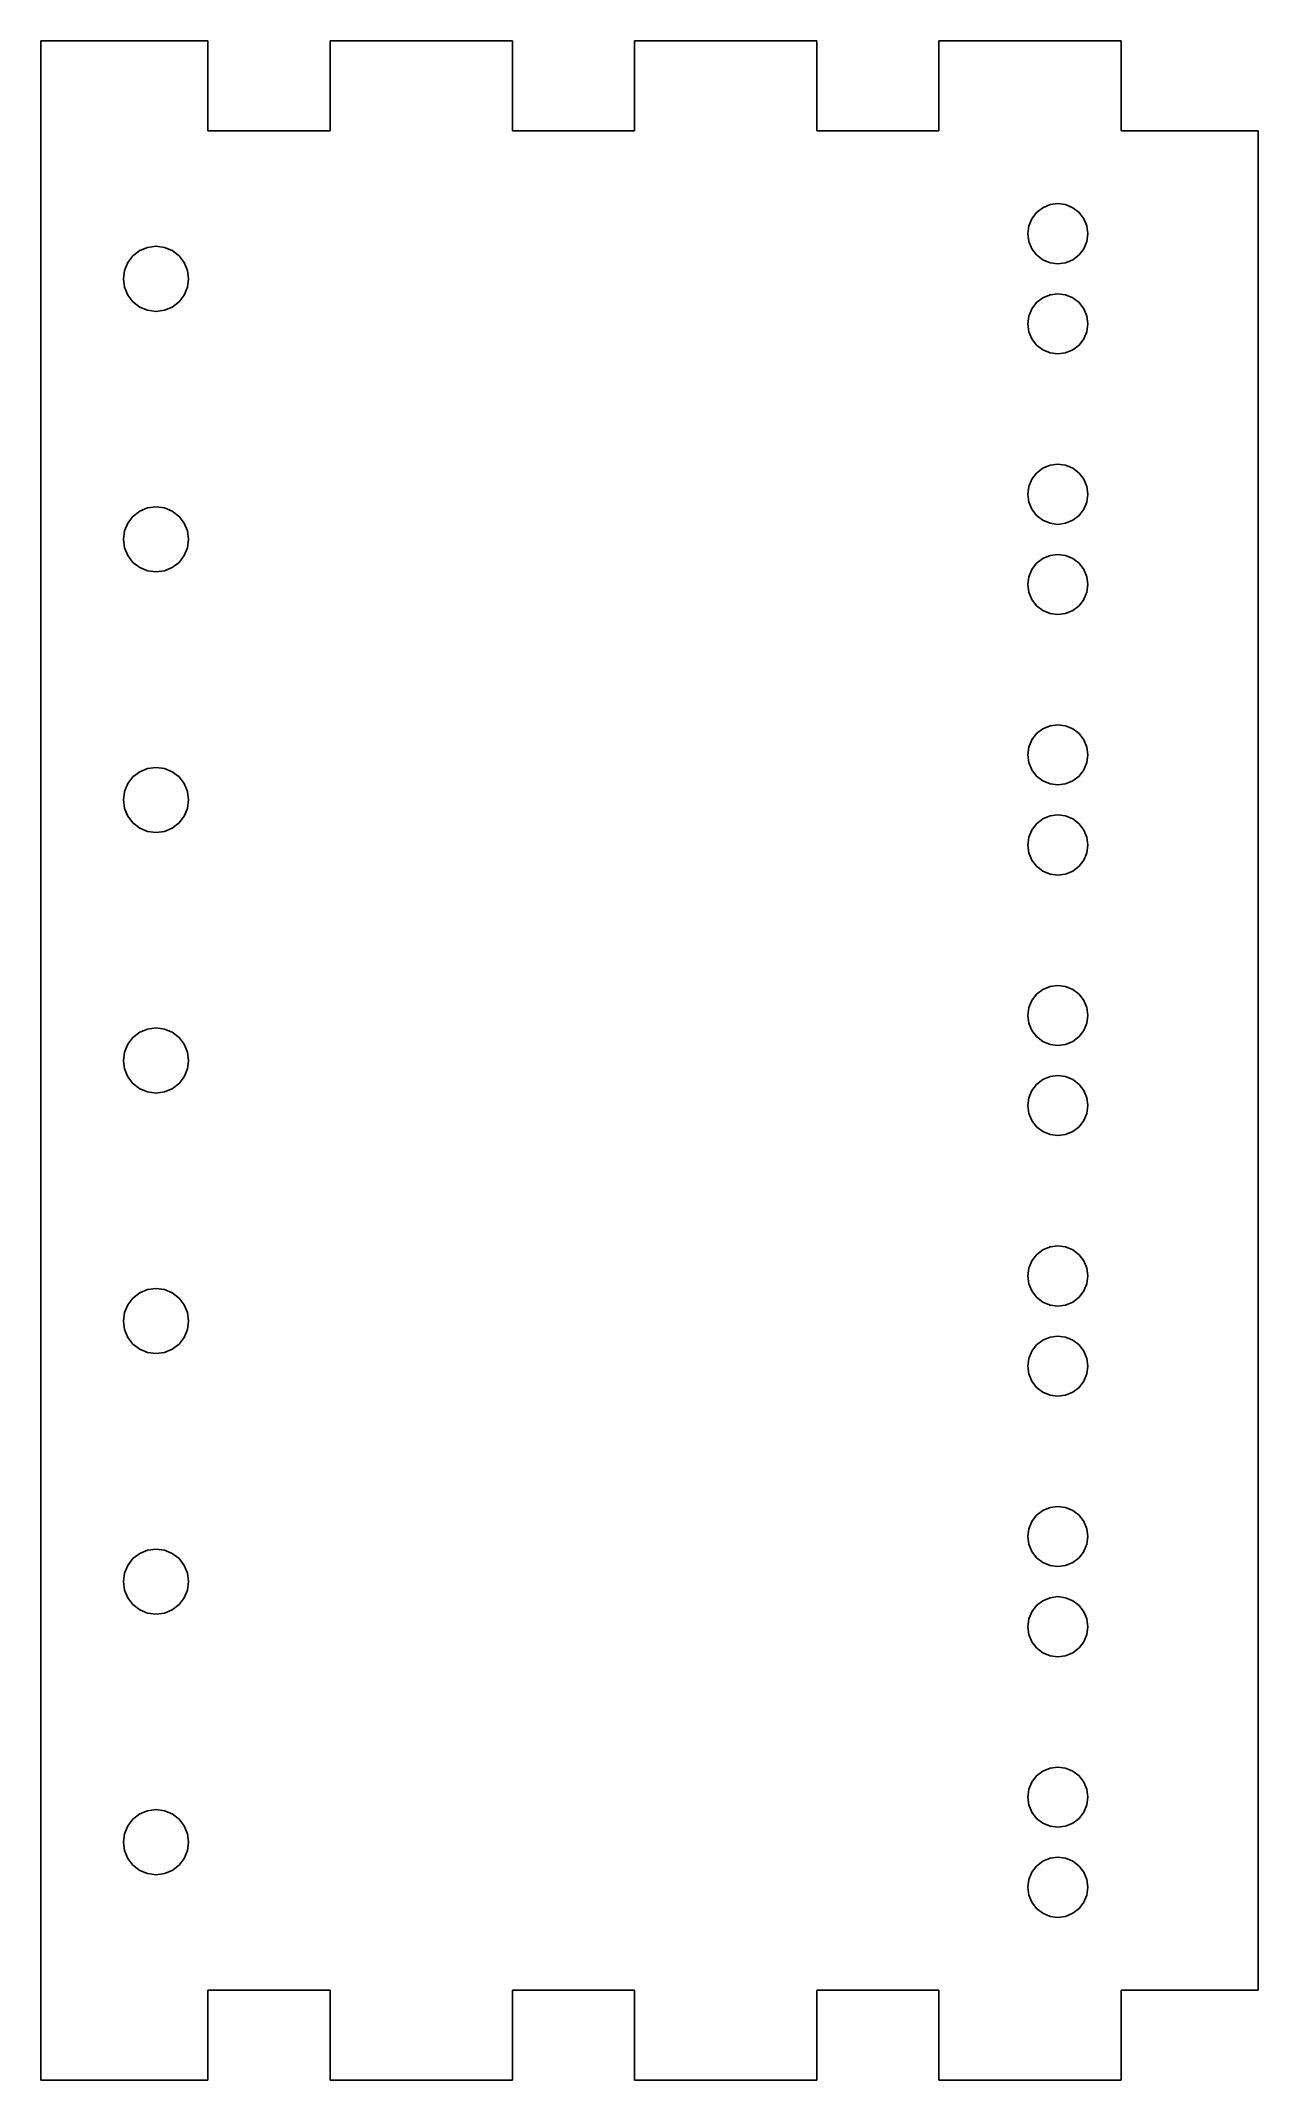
# Model space of a CAD drawing. Header units: metres. Extents: x 0 to 243, y 0 to 406.
import ezdxf

# ---------------------------------------------------------------- set-up
doc = ezdxf.new("R2010")
doc.units = ezdxf.units.M

msp = doc.modelspace()

# ---------------------------------------------------------------- linework, layer by layer
for p, q in [((33.375, 406.5), (0, 406.5)), ((0, 406.5), (0, -0.5)), ((33.375, 388.5), (33.375, 406.5)), ((94.125, 406.5), (57.75, 406.5)), ((57.75, 406.5), (57.75, 388.5)), ((94.125, 388.5), (94.125, 406.5)), ((154.875, 406.5), (118.5, 406.5)), ((118.5, 406.5), (118.5, 388.5)), ((154.875, 388.5), (154.875, 406.5)), ((215.625, 406.5), (179.25, 406.5)), ((179.25, 406.5), (179.25, 388.5)), ((215.625, 388.5), (215.625, 406.5)), ((57.75, 388.5), (33.375, 388.5)), ((118.5, 388.5), (94.125, 388.5)), ((179.25, 388.5), (154.875, 388.5)), ((243, 388.5), (215.625, 388.5)), ((243, 17.5), (243, 388.5)), ((197.204, 369.553), (197.804, 371)), ((197.804, 371), (198.757, 372.243)), ((198.757, 372.243), (200, 373.196)), ((200, 373.196), (201.447, 373.796)), ((201.447, 373.796), (203, 374)), ((203, 374), (204.553, 373.796)), ((204.553, 373.796), (206, 373.196)), ((206, 373.196), (207.243, 372.243)), ((207.243, 372.243), (208.196, 371)), ((208.196, 371), (208.796, 369.553)), ((197, 368), (197.204, 369.553)), ((197.204, 366.447), (197, 368)), ((197.804, 365), (197.204, 366.447)), ((208.796, 366.447), (208.196, 365)), ((208.796, 369.553), (209, 368)), ((209, 368), (208.796, 366.447)), ((16.7215, 360.682), (17.3708, 362.25)), ((17.3708, 362.25), (18.4038, 363.596)), ((18.4038, 363.596), (19.75, 364.629)), ((19.75, 364.629), (21.3177, 365.279)), ((21.3177, 365.279), (23, 365.5)), ((23, 365.5), (24.6823, 365.279)), ((24.6823, 365.279), (26.25, 364.629)), ((26.25, 364.629), (27.5962, 363.596)), ((27.5962, 363.596), (28.6292, 362.25)), ((28.6292, 362.25), (29.2785, 360.682)), ((198.757, 363.757), (197.804, 365)), ((200, 362.804), (198.757, 363.757)), ((201.447, 362.204), (200, 362.804)), ((206, 362.804), (204.553, 362.204)), ((207.243, 363.757), (206, 362.804)), ((208.196, 365), (207.243, 363.757)), ((16.5, 359), (16.7215, 360.682)), ((16.7215, 357.318), (16.5, 359)), ((29.2785, 360.682), (29.5, 359)), ((29.5, 359), (29.2785, 357.318)), ((203, 362), (201.447, 362.204)), ((204.553, 362.204), (203, 362)), ((17.3708, 355.75), (16.7215, 357.318)), ((18.4038, 354.404), (17.3708, 355.75)), ((19.75, 353.371), (18.4038, 354.404)), ((27.5962, 354.404), (26.25, 353.371)), ((28.6292, 355.75), (27.5962, 354.404)), ((29.2785, 357.318), (28.6292, 355.75)), ((197.804, 353), (198.757, 354.243)), ((198.757, 354.243), (200, 355.196)), ((200, 355.196), (201.447, 355.796)), ((201.447, 355.796), (203, 356)), ((203, 356), (204.553, 355.796)), ((204.553, 355.796), (206, 355.196)), ((206, 355.196), (207.243, 354.243)), ((207.243, 354.243), (208.196, 353)), ((21.3177, 352.721), (19.75, 353.371)), ((23, 352.5), (21.3177, 352.721)), ((24.6823, 352.721), (23, 352.5)), ((26.25, 353.371), (24.6823, 352.721)), ((197, 350), (197.204, 351.553)), ((197.204, 351.553), (197.804, 353)), ((208.196, 353), (208.796, 351.553)), ((208.796, 351.553), (209, 350)), ((197.204, 348.447), (197, 350)), ((197.804, 347), (197.204, 348.447)), ((198.757, 345.757), (197.804, 347)), ((208.196, 347), (207.243, 345.757)), ((208.796, 348.447), (208.196, 347)), ((209, 350), (208.796, 348.447)), ((200, 344.804), (198.757, 345.757)), ((201.447, 344.204), (200, 344.804)), ((203, 344), (201.447, 344.204)), ((204.553, 344.204), (203, 344)), ((206, 344.804), (204.553, 344.204)), ((207.243, 345.757), (206, 344.804)), ((200, 321.196), (201.447, 321.796)), ((201.447, 321.796), (203, 322)), ((203, 322), (204.553, 321.796)), ((204.553, 321.796), (206, 321.196)), ((197, 316), (197.204, 317.553)), ((197.204, 317.553), (197.804, 319)), ((197.804, 319), (198.757, 320.243)), ((198.757, 320.243), (200, 321.196)), ((206, 321.196), (207.243, 320.243)), ((207.243, 320.243), (208.196, 319)), ((208.196, 319), (208.796, 317.553)), ((208.796, 317.553), (209, 316)), ((21.3177, 313.279), (23, 313.5)), ((23, 313.5), (24.6823, 313.279)), ((197.204, 314.447), (197, 316)), ((197.804, 313), (197.204, 314.447)), ((208.796, 314.447), (208.196, 313)), ((209, 316), (208.796, 314.447)), ((16.7215, 308.682), (17.3708, 310.25)), ((17.3708, 310.25), (18.4038, 311.596)), ((18.4038, 311.596), (19.75, 312.629)), ((19.75, 312.629), (21.3177, 313.279)), ((24.6823, 313.279), (26.25, 312.629)), ((26.25, 312.629), (27.5962, 311.596)), ((27.5962, 311.596), (28.6292, 310.25)), ((28.6292, 310.25), (29.2785, 308.682)), ((198.757, 311.757), (197.804, 313)), ((200, 310.804), (198.757, 311.757)), ((201.447, 310.204), (200, 310.804)), ((203, 310), (201.447, 310.204)), ((204.553, 310.204), (203, 310)), ((206, 310.804), (204.553, 310.204)), ((207.243, 311.757), (206, 310.804)), ((208.196, 313), (207.243, 311.757)), ((16.5, 307), (16.7215, 308.682)), ((16.7215, 305.318), (16.5, 307)), ((17.3708, 303.75), (16.7215, 305.318)), ((29.2785, 305.318), (28.6292, 303.75)), ((29.2785, 308.682), (29.5, 307)), ((29.5, 307), (29.2785, 305.318)), ((18.4038, 302.404), (17.3708, 303.75)), ((19.75, 301.371), (18.4038, 302.404)), ((21.3177, 300.721), (19.75, 301.371)), ((26.25, 301.371), (24.6823, 300.721)), ((27.5962, 302.404), (26.25, 301.371)), ((28.6292, 303.75), (27.5962, 302.404)), ((197.804, 301), (198.757, 302.243)), ((198.757, 302.243), (200, 303.196)), ((200, 303.196), (201.447, 303.796)), ((201.447, 303.796), (203, 304)), ((203, 304), (204.553, 303.796)), ((204.553, 303.796), (206, 303.196)), ((206, 303.196), (207.243, 302.243)), ((207.243, 302.243), (208.196, 301)), ((23, 300.5), (21.3177, 300.721)), ((24.6823, 300.721), (23, 300.5)), ((197, 298), (197.204, 299.553)), ((197.204, 296.447), (197, 298)), ((197.204, 299.553), (197.804, 301)), ((208.196, 301), (208.796, 299.553)), ((208.796, 299.553), (209, 298)), ((209, 298), (208.796, 296.447)), ((197.804, 295), (197.204, 296.447)), ((198.757, 293.757), (197.804, 295)), ((200, 292.804), (198.757, 293.757)), ((207.243, 293.757), (206, 292.804)), ((208.196, 295), (207.243, 293.757)), ((208.796, 296.447), (208.196, 295)), ((201.447, 292.204), (200, 292.804)), ((203, 292), (201.447, 292.204)), ((204.553, 292.204), (203, 292)), ((206, 292.804), (204.553, 292.204)), ((198.757, 268.243), (200, 269.196)), ((200, 269.196), (201.447, 269.796)), ((201.447, 269.796), (203, 270)), ((203, 270), (204.553, 269.796)), ((204.553, 269.796), (206, 269.196)), ((206, 269.196), (207.243, 268.243)), ((197, 264), (197.204, 265.553)), ((197.204, 265.553), (197.804, 267)), ((197.804, 267), (198.757, 268.243)), ((207.243, 268.243), (208.196, 267)), ((208.196, 267), (208.796, 265.553)), ((208.796, 265.553), (209, 264)), ((18.4038, 259.596), (19.75, 260.629)), ((19.75, 260.629), (21.3177, 261.279)), ((21.3177, 261.279), (23, 261.5)), ((23, 261.5), (24.6823, 261.279)), ((24.6823, 261.279), (26.25, 260.629)), ((26.25, 260.629), (27.5962, 259.596)), ((197.204, 262.447), (197, 264)), ((197.804, 261), (197.204, 262.447)), ((198.757, 259.757), (197.804, 261)), ((208.196, 261), (207.243, 259.757)), ((208.796, 262.447), (208.196, 261)), ((209, 264), (208.796, 262.447)), ((16.5, 255), (16.7215, 256.682)), ((16.7215, 256.682), (17.3708, 258.25)), ((17.3708, 258.25), (18.4038, 259.596)), ((27.5962, 259.596), (28.6292, 258.25)), ((28.6292, 258.25), (29.2785, 256.682)), ((29.2785, 256.682), (29.5, 255)), ((200, 258.804), (198.757, 259.757)), ((201.447, 258.204), (200, 258.804)), ((203, 258), (201.447, 258.204)), ((204.553, 258.204), (203, 258)), ((206, 258.804), (204.553, 258.204)), ((207.243, 259.757), (206, 258.804)), ((16.7215, 253.318), (16.5, 255)), ((17.3708, 251.75), (16.7215, 253.318)), ((29.2785, 253.318), (28.6292, 251.75)), ((29.5, 255), (29.2785, 253.318)), ((18.4038, 250.404), (17.3708, 251.75)), ((19.75, 249.371), (18.4038, 250.404)), ((21.3177, 248.721), (19.75, 249.371)), ((23, 248.5), (21.3177, 248.721)), ((24.6823, 248.721), (23, 248.5)), ((26.25, 249.371), (24.6823, 248.721)), ((27.5962, 250.404), (26.25, 249.371)), ((28.6292, 251.75), (27.5962, 250.404)), ((197.204, 247.553), (197.804, 249)), ((197.804, 249), (198.757, 250.243)), ((198.757, 250.243), (200, 251.196)), ((200, 251.196), (201.447, 251.796)), ((201.447, 251.796), (203, 252)), ((203, 252), (204.553, 251.796)), ((204.553, 251.796), (206, 251.196)), ((206, 251.196), (207.243, 250.243)), ((207.243, 250.243), (208.196, 249)), ((208.196, 249), (208.796, 247.553)), ((197, 246), (197.204, 247.553)), ((197.204, 244.447), (197, 246)), ((197.804, 243), (197.204, 244.447)), ((208.796, 244.447), (208.196, 243)), ((208.796, 247.553), (209, 246)), ((209, 246), (208.796, 244.447)), ((198.757, 241.757), (197.804, 243)), ((200, 240.804), (198.757, 241.757)), ((201.447, 240.204), (200, 240.804)), ((203, 240), (201.447, 240.204)), ((204.553, 240.204), (203, 240)), ((206, 240.804), (204.553, 240.204)), ((207.243, 241.757), (206, 240.804)), ((208.196, 243), (207.243, 241.757)), ((197.804, 215), (198.757, 216.243)), ((198.757, 216.243), (200, 217.196)), ((200, 217.196), (201.447, 217.796)), ((201.447, 217.796), (203, 218)), ((203, 218), (204.553, 217.796)), ((204.553, 217.796), (206, 217.196)), ((206, 217.196), (207.243, 216.243)), ((207.243, 216.243), (208.196, 215)), ((197, 212), (197.204, 213.553)), ((197.204, 210.447), (197, 212)), ((197.204, 213.553), (197.804, 215)), ((208.196, 215), (208.796, 213.553)), ((208.796, 213.553), (209, 212)), ((209, 212), (208.796, 210.447)), ((17.3708, 206.25), (18.4038, 207.596)), ((18.4038, 207.596), (19.75, 208.629)), ((19.75, 208.629), (21.3177, 209.279)), ((21.3177, 209.279), (23, 209.5)), ((23, 209.5), (24.6823, 209.279)), ((24.6823, 209.279), (26.25, 208.629)), ((26.25, 208.629), (27.5962, 207.596)), ((27.5962, 207.596), (28.6292, 206.25)), ((197.804, 209), (197.204, 210.447)), ((198.757, 207.757), (197.804, 209)), ((200, 206.804), (198.757, 207.757)), ((207.243, 207.757), (206, 206.804)), ((208.196, 209), (207.243, 207.757)), ((208.796, 210.447), (208.196, 209)), ((16.5, 203), (16.7215, 204.682)), ((16.7215, 204.682), (17.3708, 206.25)), ((28.6292, 206.25), (29.2785, 204.682)), ((29.2785, 204.682), (29.5, 203)), ((201.447, 206.204), (200, 206.804)), ((203, 206), (201.447, 206.204)), ((204.553, 206.204), (203, 206)), ((206, 206.804), (204.553, 206.204)), ((16.7215, 201.318), (16.5, 203)), ((17.3708, 199.75), (16.7215, 201.318)), ((18.4038, 198.404), (17.3708, 199.75)), ((28.6292, 199.75), (27.5962, 198.404)), ((29.2785, 201.318), (28.6292, 199.75)), ((29.5, 203), (29.2785, 201.318)), ((200, 199.196), (201.447, 199.796)), ((201.447, 199.796), (203, 200)), ((203, 200), (204.553, 199.796)), ((204.553, 199.796), (206, 199.196)), ((19.75, 197.371), (18.4038, 198.404)), ((21.3177, 196.721), (19.75, 197.371)), ((23, 196.5), (21.3177, 196.721)), ((24.6823, 196.721), (23, 196.5)), ((26.25, 197.371), (24.6823, 196.721)), ((27.5962, 198.404), (26.25, 197.371)), ((197, 194), (197.204, 195.553)), ((197.204, 195.553), (197.804, 197)), ((197.804, 197), (198.757, 198.243)), ((198.757, 198.243), (200, 199.196)), ((206, 199.196), (207.243, 198.243)), ((207.243, 198.243), (208.196, 197)), ((208.196, 197), (208.796, 195.553)), ((208.796, 195.553), (209, 194)), ((197.204, 192.447), (197, 194)), ((197.804, 191), (197.204, 192.447)), ((208.796, 192.447), (208.196, 191)), ((209, 194), (208.796, 192.447)), ((198.757, 189.757), (197.804, 191)), ((200, 188.804), (198.757, 189.757)), ((201.447, 188.204), (200, 188.804)), ((203, 188), (201.447, 188.204)), ((204.553, 188.204), (203, 188)), ((206, 188.804), (204.553, 188.204)), ((207.243, 189.757), (206, 188.804)), ((208.196, 191), (207.243, 189.757)), ((197.204, 161.553), (197.804, 163)), ((197.804, 163), (198.757, 164.243)), ((198.757, 164.243), (200, 165.196)), ((200, 165.196), (201.447, 165.796)), ((201.447, 165.796), (203, 166)), ((203, 166), (204.553, 165.796)), ((204.553, 165.796), (206, 165.196)), ((206, 165.196), (207.243, 164.243)), ((207.243, 164.243), (208.196, 163)), ((208.196, 163), (208.796, 161.553)), ((197, 160), (197.204, 161.553)), ((197.204, 158.447), (197, 160)), ((208.796, 161.553), (209, 160)), ((209, 160), (208.796, 158.447)), ((17.3708, 154.25), (18.4038, 155.596)), ((18.4038, 155.596), (19.75, 156.629)), ((19.75, 156.629), (21.3177, 157.279)), ((21.3177, 157.279), (23, 157.5)), ((23, 157.5), (24.6823, 157.279)), ((24.6823, 157.279), (26.25, 156.629)), ((26.25, 156.629), (27.5962, 155.596)), ((27.5962, 155.596), (28.6292, 154.25)), ((197.804, 157), (197.204, 158.447)), ((198.757, 155.757), (197.804, 157)), ((200, 154.804), (198.757, 155.757)), ((201.447, 154.204), (200, 154.804)), ((206, 154.804), (204.553, 154.204)), ((207.243, 155.757), (206, 154.804)), ((208.196, 157), (207.243, 155.757)), ((208.796, 158.447), (208.196, 157)), ((16.5, 151), (16.7215, 152.682)), ((16.7215, 149.318), (16.5, 151)), ((16.7215, 152.682), (17.3708, 154.25)), ((28.6292, 154.25), (29.2785, 152.682)), ((29.2785, 152.682), (29.5, 151)), ((29.5, 151), (29.2785, 149.318)), ((203, 154), (201.447, 154.204)), ((204.553, 154.204), (203, 154)), ((17.3708, 147.75), (16.7215, 149.318)), ((18.4038, 146.404), (17.3708, 147.75)), ((28.6292, 147.75), (27.5962, 146.404)), ((29.2785, 149.318), (28.6292, 147.75)), ((198.757, 146.243), (200, 147.196)), ((200, 147.196), (201.447, 147.796)), ((201.447, 147.796), (203, 148)), ((203, 148), (204.553, 147.796)), ((204.553, 147.796), (206, 147.196)), ((206, 147.196), (207.243, 146.243)), ((19.75, 145.371), (18.4038, 146.404)), ((21.3177, 144.721), (19.75, 145.371)), ((23, 144.5), (21.3177, 144.721)), ((24.6823, 144.721), (23, 144.5)), ((26.25, 145.371), (24.6823, 144.721)), ((27.5962, 146.404), (26.25, 145.371)), ((197, 142), (197.204, 143.553)), ((197.204, 143.553), (197.804, 145)), ((197.804, 145), (198.757, 146.243)), ((207.243, 146.243), (208.196, 145)), ((208.196, 145), (208.796, 143.553)), ((208.796, 143.553), (209, 142)), ((197.204, 140.447), (197, 142)), ((197.804, 139), (197.204, 140.447)), ((198.757, 137.757), (197.804, 139)), ((208.196, 139), (207.243, 137.757)), ((208.796, 140.447), (208.196, 139)), ((209, 142), (208.796, 140.447)), ((200, 136.804), (198.757, 137.757)), ((201.447, 136.204), (200, 136.804)), ((203, 136), (201.447, 136.204)), ((204.553, 136.204), (203, 136)), ((206, 136.804), (204.553, 136.204)), ((207.243, 137.757), (206, 136.804)), ((201.447, 113.796), (203, 114)), ((203, 114), (204.553, 113.796)), ((197.204, 109.553), (197.804, 111)), ((197.804, 111), (198.757, 112.243)), ((198.757, 112.243), (200, 113.196)), ((200, 113.196), (201.447, 113.796)), ((204.553, 113.796), (206, 113.196)), ((206, 113.196), (207.243, 112.243)), ((207.243, 112.243), (208.196, 111)), ((208.196, 111), (208.796, 109.553)), ((197, 108), (197.204, 109.553)), ((197.204, 106.447), (197, 108)), ((197.804, 105), (197.204, 106.447)), ((208.796, 106.447), (208.196, 105)), ((208.796, 109.553), (209, 108)), ((209, 108), (208.796, 106.447)), ((16.7215, 100.682), (17.3708, 102.25)), ((17.3708, 102.25), (18.4038, 103.596)), ((18.4038, 103.596), (19.75, 104.629)), ((19.75, 104.629), (21.3177, 105.279)), ((21.3177, 105.279), (23, 105.5)), ((23, 105.5), (24.6823, 105.279)), ((24.6823, 105.279), (26.25, 104.629)), ((26.25, 104.629), (27.5962, 103.596)), ((27.5962, 103.596), (28.6292, 102.25)), ((28.6292, 102.25), (29.2785, 100.682)), ((198.757, 103.757), (197.804, 105)), ((200, 102.804), (198.757, 103.757)), ((201.447, 102.204), (200, 102.804)), ((203, 102), (201.447, 102.204)), ((204.553, 102.204), (203, 102)), ((206, 102.804), (204.553, 102.204)), ((207.243, 103.757), (206, 102.804)), ((208.196, 105), (207.243, 103.757)), ((16.5, 99), (16.7215, 100.682)), ((16.7215, 97.3177), (16.5, 99)), ((29.2785, 100.682), (29.5, 99)), ((29.5, 99), (29.2785, 97.3177)), ((17.3708, 95.75), (16.7215, 97.3177)), ((18.4038, 94.4038), (17.3708, 95.75)), ((19.75, 93.3708), (18.4038, 94.4038)), ((27.5962, 94.4038), (26.25, 93.3708)), ((28.6292, 95.75), (27.5962, 94.4038)), ((29.2785, 97.3177), (28.6292, 95.75)), ((197.804, 93), (198.757, 94.2426)), ((198.757, 94.2426), (200, 95.1962)), ((200, 95.1962), (201.447, 95.7955)), ((201.447, 95.7955), (203, 96)), ((203, 96), (204.553, 95.7955)), ((204.553, 95.7955), (206, 95.1962)), ((206, 95.1962), (207.243, 94.2426)), ((207.243, 94.2426), (208.196, 93)), ((21.3177, 92.7215), (19.75, 93.3708)), ((23, 92.5), (21.3177, 92.7215)), ((24.6823, 92.7215), (23, 92.5)), ((26.25, 93.3708), (24.6823, 92.7215)), ((197, 90), (197.204, 91.5529)), ((197.204, 88.4471), (197, 90)), ((197.204, 91.5529), (197.804, 93)), ((208.196, 93), (208.796, 91.5529)), ((208.796, 91.5529), (209, 90)), ((209, 90), (208.796, 88.4471)), ((197.804, 87), (197.204, 88.4471)), ((198.757, 85.7574), (197.804, 87)), ((200, 84.8038), (198.757, 85.7574)), ((207.243, 85.7574), (206, 84.8038)), ((208.196, 87), (207.243, 85.7574)), ((208.796, 88.4471), (208.196, 87)), ((201.447, 84.2044), (200, 84.8038)), ((203, 84), (201.447, 84.2044)), ((204.553, 84.2044), (203, 84)), ((206, 84.8038), (204.553, 84.2044)), ((198.757, 60.2426), (200, 61.1962)), ((200, 61.1962), (201.447, 61.7955)), ((201.447, 61.7955), (203, 62)), ((203, 62), (204.553, 61.7955)), ((204.553, 61.7955), (206, 61.1962)), ((206, 61.1962), (207.243, 60.2426)), ((197, 56), (197.204, 57.5529)), ((197.204, 57.5529), (197.804, 59)), ((197.804, 59), (198.757, 60.2426)), ((207.243, 60.2426), (208.196, 59)), ((208.196, 59), (208.796, 57.5529)), ((208.796, 57.5529), (209, 56)), ((19.75, 52.6292), (21.3177, 53.2785)), ((21.3177, 53.2785), (23, 53.5)), ((23, 53.5), (24.6823, 53.2785)), ((24.6823, 53.2785), (26.25, 52.6292)), ((197.204, 54.4471), (197, 56)), ((197.804, 53), (197.204, 54.4471)), ((198.757, 51.7574), (197.804, 53)), ((208.196, 53), (207.243, 51.7574)), ((208.796, 54.4471), (208.196, 53)), ((209, 56), (208.796, 54.4471)), ((16.7215, 48.6823), (17.3708, 50.25)), ((17.3708, 50.25), (18.4038, 51.5962)), ((18.4038, 51.5962), (19.75, 52.6292)), ((26.25, 52.6292), (27.5962, 51.5962)), ((27.5962, 51.5962), (28.6292, 50.25)), ((28.6292, 50.25), (29.2785, 48.6823)), ((200, 50.8038), (198.757, 51.7574)), ((201.447, 50.2044), (200, 50.8038)), ((203, 50), (201.447, 50.2044)), ((204.553, 50.2044), (203, 50)), ((206, 50.8038), (204.553, 50.2044)), ((207.243, 51.7574), (206, 50.8038)), ((16.5, 47), (16.7215, 48.6823)), ((16.7215, 45.3177), (16.5, 47)), ((17.3708, 43.75), (16.7215, 45.3177)), ((29.2785, 45.3177), (28.6292, 43.75)), ((29.2785, 48.6823), (29.5, 47)), ((29.5, 47), (29.2785, 45.3177)), ((18.4038, 42.4038), (17.3708, 43.75)), ((19.75, 41.3708), (18.4038, 42.4038)), ((21.3177, 40.7215), (19.75, 41.3708)), ((23, 40.5), (21.3177, 40.7215)), ((24.6823, 40.7215), (23, 40.5)), ((26.25, 41.3708), (24.6823, 40.7215)), ((27.5962, 42.4038), (26.25, 41.3708)), ((28.6292, 43.75), (27.5962, 42.4038)), ((197.204, 39.5529), (197.804, 41)), ((197.804, 41), (198.757, 42.2426)), ((198.757, 42.2426), (200, 43.1962)), ((200, 43.1962), (201.447, 43.7955)), ((201.447, 43.7955), (203, 44)), ((203, 44), (204.553, 43.7955)), ((204.553, 43.7955), (206, 43.1962)), ((206, 43.1962), (207.243, 42.2426)), ((207.243, 42.2426), (208.196, 41)), ((208.196, 41), (208.796, 39.5529)), ((197, 38), (197.204, 39.5529)), ((197.204, 36.4471), (197, 38)), ((208.796, 39.5529), (209, 38)), ((209, 38), (208.796, 36.4471)), ((197.804, 35), (197.204, 36.4471)), ((198.757, 33.7574), (197.804, 35)), ((200, 32.8038), (198.757, 33.7574)), ((201.447, 32.2044), (200, 32.8038)), ((206, 32.8038), (204.553, 32.2044)), ((207.243, 33.7574), (206, 32.8038)), ((208.196, 35), (207.243, 33.7574)), ((208.796, 36.4471), (208.196, 35)), ((203, 32), (201.447, 32.2044)), ((204.553, 32.2044), (203, 32)), ((33.375, 17.5), (57.75, 17.5)), ((33.375, -0.5), (33.375, 17.5)), ((57.75, 17.5), (57.75, -0.5)), ((94.125, -0.5), (94.125, 17.5)), ((94.125, 17.5), (118.5, 17.5)), ((118.5, 17.5), (118.5, -0.5)), ((154.875, -0.5), (154.875, 17.5)), ((154.875, 17.5), (179.25, 17.5)), ((179.25, 17.5), (179.25, -0.5)), ((215.625, -0.5), (215.625, 17.5)), ((215.625, 17.5), (243, 17.5)), ((0, -0.5), (33.375, -0.5)), ((57.75, -0.5), (94.125, -0.5)), ((118.5, -0.5), (154.875, -0.5)), ((179.25, -0.5), (215.625, -0.5))]:
    msp.add_line(p, q)

doc.saveas('drawing.dxf')
